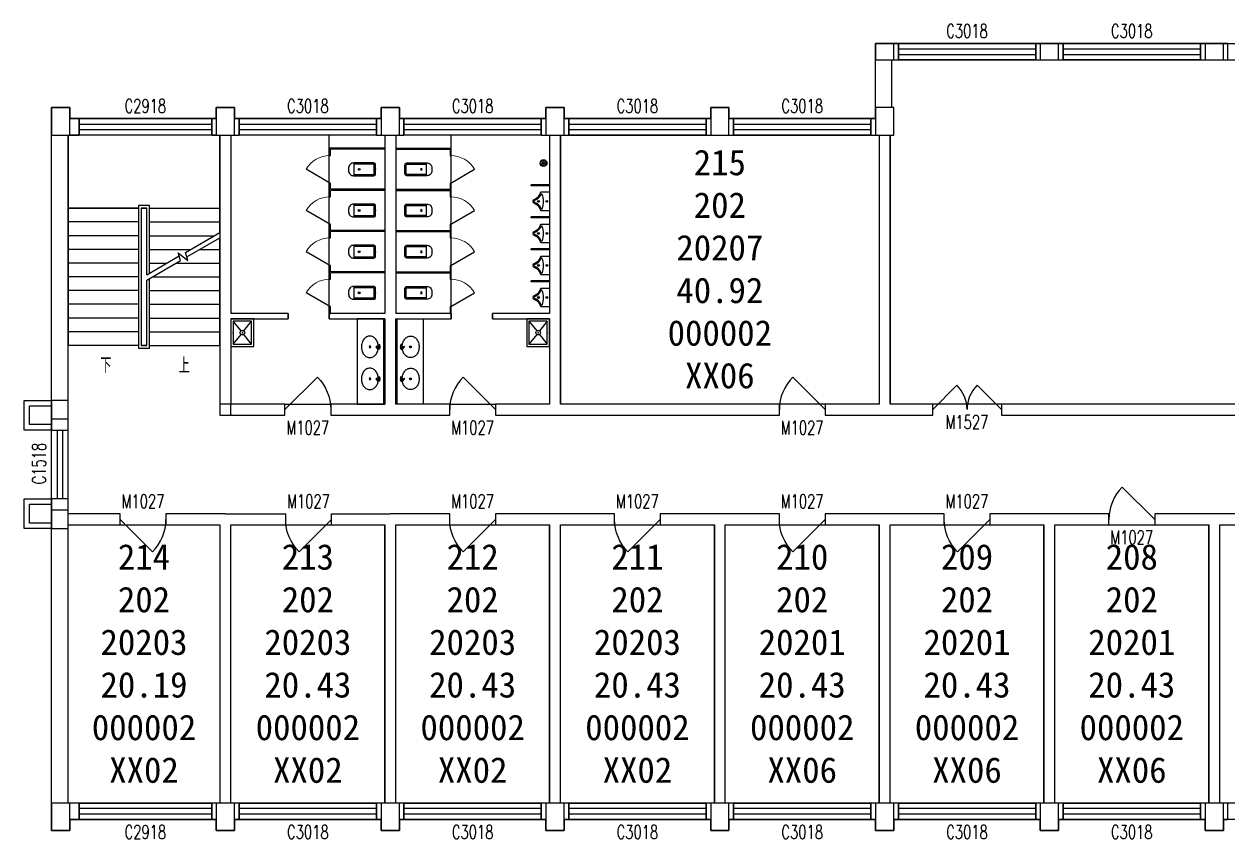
# Model space of a CAD drawing. Header units: millimetres. Extents: x 150654 to 204854, y 170337 to 188144.
# Drawn here: x 150654 to 176954, y 170337 to 188144 of the extents above; entities that cross this region are included whole.
import ezdxf

# ---------------------------------------------------------------- set-up
doc = ezdxf.new("R2010")
doc.units = ezdxf.units.MM
doc.header["$LTSCALE"] = 1000
doc.linetypes.add('DASH', pattern=[0.35, 0.25, -0.1])
for name, color, linetype in [('GROS', 6, 'Continuous'), ('RM', 5, 'Continuous'), ('RM$', 5, 'Continuous'), ('RM$TXT', 5, 'Continuous'), ('主体', 255, 'Continuous')]:
    doc.layers.add(name, color=color, linetype=linetype)
doc.layers.get('0').freeze()
doc.styles.add('_TCH_DIM', font='SIMPLEX', dxfattribs={"bigfont": 'GBCBIG'})
doc.styles.add('_TCH_WINDOW', font='SIMPLEX', dxfattribs={"bigfont": 'GBCBIG'})
doc.styles.get("Standard").update_dxf_attribs({"font": ''})
doc.styles.get('Standard').set_extended_font_data('SimSun')

# ---------------------------------------------------------------- blocks, each defined once
blk = doc.blocks.new('$WINLIB2D$00000001')
at = {"color": 0}
for points in [[(-0.5, 0.5), (-0.5, -0.5)], [(-0.5, 0.5), (0.5, 0.5)], [(0.5, -0.5), (0.5, 0.5)], [(0.5, 0.1667), (-0.5, 0.1667)], [(0.5, -0.1667), (-0.5, -0.1667)], [(-0.5, -0.5), (0.5, -0.5)]]:
    blk.add_lwpolyline(points, dxfattribs=at)
blk = doc.blocks.new('$DorLib2D$00000114')
at = {"color": 0}
blk.add_line((0.5, 0), (-0.207, 0.707), dxfattribs=at)
blk.add_arc((0.5, 0), 1, 135, 180, dxfattribs=at)
blk = doc.blocks.new('$lvtry$00000201')
at = {"color": 0}
for p, q in [((100, -30, 0), (-100, -30, 0)), ((110, -470, 0), (110, -40, 0)), ((140, -470, 0), (-140, -470, 0))]:
    blk.add_line(p, q, dxfattribs=at)
at = {"color": 0, "elevation": 0}
blk.add_lwpolyline([(140, -40, 0.414214), (100, 0), (-100, 0, 0.414214), (-140, -40), (-140, -480, 0.414214), (-30, -590), (30, -590, 0.414214), (140, -480)], format="xyb", close=True, dxfattribs=at)
blk.add_lwpolyline([(-110, -40), (-110, -470)], dxfattribs=at)
at = {"color": 0}
blk.add_circle((0, -359, 0), 20, dxfattribs=at)
for centre, start, end in [((-100, -40, 0), 90, 180), ((100, -40, 0), 0, 90)]:
    blk.add_arc(centre, 10, start, end, dxfattribs=at)
for p in [(0, 0, 0), (0, -359, 0)]:
    blk.add_point(p, dxfattribs=at)
blk = doc.blocks.new('$TCHSYS$APDOOR2D')
blk.add_line((0.5, 0), (0, 0.866))
at = {"lineweight": 13}
blk.add_arc((0.5, 0), 1, 120, 180, dxfattribs=at)
blk = doc.blocks.new('$lvtry$00000171')
for p, q in [((-74, 11), (-11, 74)), ((-70, -27), (27, 70)), ((-53, -53), (53, 53)), ((-27, -70), (70, 27)), ((11, -74), (74, -11))]:
    blk.add_line(p, q)
blk.add_circle((0, 0), 75)
blk.add_point((0, 0))
blk = doc.blocks.new('$lvtry$00000191')
at = {"color": 0}
for p, q in [((-250, -50, 0), (-39, -219, 0)), ((39, -219, 0), (250, -50, 0)), ((-250, -450, 0), (-39, -281, 0)), ((39, -281, 0), (250, -450, 0))]:
    blk.add_line(p, q, dxfattribs=at)
at = {"color": 0, "elevation": 0}
for points in [[(300, -500), (300, 0), (-300, 0), (-300, -500)], [(250, -450), (250, -50), (-250, -50), (-250, -450)]]:
    blk.add_lwpolyline(points, close=True, dxfattribs=at)
at = {"color": 0}
blk.add_circle((0, -250, 0), 50, dxfattribs=at)
for p in [(0, -50, 0), (0, -250, 0)]:
    blk.add_point(p, dxfattribs=at)
blk = doc.blocks.new('$lvtry$00000194')
at = {"color": 0}
for p, q in [((-17, -27), (-17, -17)), ((17, -27), (17, -17))]:
    blk.add_line(p, q, dxfattribs=at)
blk.add_lwpolyline([(14, -39, -0.067374), (92, -53, -0.088152), (166, -93, -0.105269), (218, -155, -0.121685), (235, -224, -0.121685), (218, -292, -0.105269), (166, -355, -0.088152), (92, -394, -0.078966), (0, -409, -0.078966), (-92, -394, -0.088152), (-166, -355, -0.105269), (-218, -292, -0.121685), (-235, -224, -0.121685), (-218, -155, -0.105269), (-166, -93, -0.088152), (-92, -53, -0.059935), (-23, -40, -0.059935)], format="xyb", dxfattribs=at)
for centre, radius in [((0, -221), 20), ((0, -27), 16.7), ((0, -221), 15)]:
    blk.add_circle(centre, radius, dxfattribs=at)
for centre, radius, start, end in [((0, -17), 16.7, 0, 180), ((-40, -17), 10.1, 106.6096, 258.1648), ((-64, 250), 259, 274.7069, 282.3732), ((-75, -197), 173, 71.36, 79.1873), ((-29, -63), 6.77, 155.344, 308.3224), ((-171, 35), 166, 324.8411, 338.1337), ((-171, 35), 170, 324.8411, 331.3523), ((-29, -63), 3.37, 155.344, 308.3224), ((100, -178), 170, 132.3141, 138.8253), ((100, -178), 166, 125.5327, 138.8253), ((-12, -42), 10.6, 201.8924, 261.774), ((-381, -99), 372, 2.3982, 6.7627), ((0, -80), 9.9, 201.7837, 338.2163), ((64, 250), 259, 257.6268, 265.2931), ((381, -99), 372, 170.1008, 177.6018), ((75, -197), 173, 100.8127, 110.4191), ((40, -17), 10.1, 281.8352, 73.3904)]:
    blk.add_arc(centre, radius, start, end, dxfattribs=at)
for p in [(0, -27), (0, -221)]:
    blk.add_point(p, dxfattribs=at)
blk = doc.blocks.new('$DorLib2D$00000116')
at = {"color": 0}
for p, q in [((-0.5, 0), (-0.146, 0.354)), ((0.5, 0), (0.146, 0.354))]:
    blk.add_line(p, q, dxfattribs=at)
for centre, start, end in [((-0.5, 0), 0, 45), ((0.5, 0), 135, 180)]:
    blk.add_arc(centre, 0.5, start, end, dxfattribs=at)
blk = doc.blocks.new('$lvtry$00000222')
at = {"color": 0, "elevation": 0}
blk.add_lwpolyline([(-205, -191), (-205, 0), (205, 0), (205, -191, 0.268068), (51, -323, -0.317765), (0, -360, -0.317765), (-51, -323, 0.268068)], format="xyb", close=True, dxfattribs=at)
at = {"color": 0}
for centre in [(0, -60, 0), (0, -242, 0)]:
    blk.add_circle(centre, 20, dxfattribs=at)
for centre, radius, start, end in [((-152, -175, 0), 10, 114.1084, 248.1394), ((5, -526, 0), 395, 66.6675, 114.1084), ((-243, -401, 0), 233, 19.2639, 68.1394), ((243, -401, 0), 233, 110.4941, 160.7361), ((158, -173, 0), 10, 290.4941, 66.6675), ((0, -316, 0), 24, 199.2639, 269.4998), ((0, -316, 0), 24, 270.5002, 340.7361)]:
    blk.add_arc(centre, radius, start, end, dxfattribs=at)
for p in [(0, -60, 0), (0, -242, 0)]:
    blk.add_point(p, dxfattribs=at)

msp = doc.modelspace()

# ---------------------------------------------------------------- linework, layer by layer
at = {"layer": 'GROS'}
for points in [[(151254, 186320), (151654, 186320), (151654, 186080), (154854, 186080), (154854, 186320), (155254, 186320), (155254, 186080), (158454, 186080), (158454, 186320), (158854, 186320), (158854, 186080), (162054, 186080), (162054, 186320), (162454, 186320), (162454, 186080), (165654, 186080), (165654, 186320), (166054, 186320), (166054, 186080), (169254, 186080), (169254, 187720), (180454, 187720)], [(180054, 170760), (176854, 170760), (176854, 170520), (176454, 170520), (176454, 170760), (173254, 170760), (173254, 170520), (172854, 170520), (172854, 170760), (169654, 170760), (169654, 170520), (169254, 170520), (169254, 170760), (166054, 170760), (166054, 170520), (165654, 170520), (165654, 170760), (162454, 170760), (162454, 170520), (162054, 170520), (162054, 170760), (158854, 170760), (158854, 170520), (158454, 170520), (158454, 170760), (155254, 170760), (155254, 170520), (154854, 170520), (154854, 170760), (151654, 170760), (151654, 170520), (151254, 170520), (151254, 186320)]]:
    msp.add_lwpolyline(points, dxfattribs=at)
at = {"layer": 'RM'}
msp.add_lwpolyline([(169614, 186320), (169614, 187360), (180094, 187360), (180094, 186320), (180054, 186320), (180054, 185720), (180134, 185720), (180134, 179840), (169574, 179840), (169574, 185720), (169654, 185720), (169654, 186320), (169614, 186320)], dxfattribs=at)
at = {"layer": 'RM$', "color": 5}
for points in [[(169334, 179840), (162374, 179840), (162374, 185720), (169334, 185720)], [(151614, 177200), (154934, 177200), (154934, 171120), (151614, 171120)], [(155174, 177200), (158534, 177200), (158534, 171120), (155174, 171120)], [(158774, 177200), (162134, 177200), (162134, 171120), (158774, 171120)], [(162374, 177200), (165734, 177200), (165734, 171120), (162374, 171120)], [(165974, 177200), (169334, 177200), (169334, 171120), (165974, 171120)], [(169574, 177200), (172934, 177200), (172934, 171120), (169574, 171120)], [(173174, 177200), (176534, 177200), (176534, 171120), (173174, 171120)], [(176774, 177200), (180134, 177200), (180134, 171120), (176774, 171120)]]:
    msp.add_lwpolyline(points, close=True, dxfattribs=at)
at = {"layer": '主体'}
for p, q in [((169654, 187720), (169254, 187720)), ((169254, 187720), (169254, 187360)), ((169654, 187360), (169654, 187720)), ((169754, 187720), (169654, 187720)), ((169754, 187360), (169754, 187720)), ((172854, 187720), (172754, 187720)), ((172754, 187720), (172754, 187360)), ((173254, 187720), (172854, 187720)), ((172854, 187720), (172854, 187360)), ((173354, 187720), (173254, 187720)), ((173254, 187360), (173254, 187720)), ((173354, 187360), (173354, 187720)), ((176454, 187720), (176354, 187720)), ((176354, 187720), (176354, 187360)), ((176854, 187720), (176454, 187720)), ((176454, 187720), (176454, 187360)), ((176954, 187720), (176854, 187720)), ((176854, 187360), (176854, 187720)), ((176954, 187360), (176954, 187720)), ((169254, 187360), (169654, 187360)), ((169254, 186320), (169254, 187360)), ((169614, 186320), (169614, 187360)), ((169654, 187360), (169754, 187360)), ((172754, 187360), (172854, 187360)), ((172854, 187360), (173254, 187360)), ((173254, 187360), (173354, 187360)), ((176354, 187360), (176454, 187360)), ((176454, 187360), (176854, 187360)), ((176854, 187360), (176954, 187360)), ((151654, 186320), (151254, 186320)), ((151254, 186320), (151254, 185720)), ((151654, 185720), (151654, 186320)), ((155254, 186320), (154854, 186320)), ((154854, 186320), (154854, 185720)), ((155254, 185720), (155254, 186320)), ((158854, 186320), (158454, 186320)), ((158454, 186320), (158454, 185720)), ((158854, 185720), (158854, 186320)), ((162454, 186320), (162054, 186320)), ((162054, 186320), (162054, 185720)), ((162454, 185720), (162454, 186320)), ((166054, 186320), (165654, 186320)), ((165654, 186320), (165654, 185720)), ((166054, 185720), (166054, 186320)), ((169654, 186320), (169254, 186320)), ((169254, 186320), (169254, 185720)), ((169654, 185720), (169654, 186320)), ((151854, 186080), (151654, 186080)), ((151854, 185720), (151854, 186080)), ((154854, 186080), (154754, 186080)), ((154754, 186080), (154754, 185720)), ((155354, 186080), (155254, 186080)), ((155354, 185720), (155354, 186080)), ((158454, 186080), (158354, 186080)), ((158354, 186080), (158354, 185720)), ((158954, 186080), (158854, 186080)), ((158954, 185720), (158954, 186080)), ((162054, 186080), (161954, 186080)), ((161954, 186080), (161954, 185720)), ((162554, 186080), (162454, 186080)), ((162554, 185720), (162554, 186080)), ((165654, 186080), (165554, 186080)), ((165554, 186080), (165554, 185720)), ((166154, 186080), (166054, 186080)), ((166154, 185720), (166154, 186080)), ((169254, 186080), (169154, 186080)), ((169154, 186080), (169154, 185720)), ((151254, 185720), (151654, 185720)), ((151254, 179920), (151254, 185720)), ((151614, 185720), (151614, 184120)), ((151614, 179920), (151614, 185720)), ((151654, 185720), (151854, 185720)), ((154854, 185720), (151654, 185720)), ((154754, 185720), (154854, 185720)), ((154854, 185720), (155254, 185720)), ((154934, 185720), (154934, 181700)), ((154934, 184120), (154934, 185720)), ((155174, 185720), (155174, 181820)), ((155254, 185720), (155354, 185720)), ((157321, 181820), (157321, 185720)), ((158354, 185720), (158454, 185720)), ((158454, 185720), (158854, 185720)), ((158534, 185720), (158534, 181820)), ((158774, 185720), (158774, 181820)), ((158854, 185720), (158954, 185720)), ((159986, 181820), (159986, 185720)), ((161954, 185720), (162054, 185720)), ((162054, 185720), (162454, 185720)), ((162134, 185720), (162134, 181820)), ((162374, 185720), (162374, 181700)), ((162454, 185720), (162554, 185720)), ((165554, 185720), (165654, 185720)), ((165654, 185720), (166054, 185720)), ((166054, 185720), (166154, 185720)), ((169154, 185720), (169254, 185720)), ((169254, 185720), (169654, 185720)), ((169334, 185720), (169334, 179840)), ((169574, 185720), (169574, 179840)), ((158534, 185433), (157321, 185433)), ((157321, 185433), (157321, 185270)), ((158534, 185408), (158534, 185433)), ((158774, 185433), (159986, 185433)), ((158774, 185433), (158774, 185408)), ((159986, 185270), (159986, 185433)), ((157321, 185270), (157346, 185270)), ((158534, 185408), (157346, 185408)), ((157346, 185270), (157346, 185408)), ((158774, 185408), (159961, 185408)), ((159961, 185408), (159961, 185270)), ((159961, 185270), (159986, 185270)), ((157346, 184670), (157321, 184670)), ((157321, 184670), (157321, 184520)), ((157346, 184533), (157346, 184670)), ((159986, 184670), (159961, 184670)), ((159961, 184670), (159961, 184533)), ((159986, 184520), (159986, 184670)), ((162134, 184633), (161734, 184633)), ((161734, 184608), (161734, 184633)), ((162134, 184608), (162134, 184633)), ((157321, 184520), (157321, 184370)), ((157321, 184370), (157346, 184370)), ((158534, 184533), (157346, 184533)), ((158534, 184508), (157346, 184508)), ((157346, 184370), (157346, 184508)), ((158534, 184508), (158534, 184533)), ((158774, 184533), (159961, 184533)), ((158774, 184533), (158774, 184508)), ((158774, 184508), (159961, 184508)), ((159961, 184508), (159961, 184370)), ((159961, 184370), (159986, 184370)), ((159986, 184370), (159986, 184520)), ((162134, 184608), (161734, 184608)), ((151614, 184120), (151614, 181120)), ((154934, 183590), (154934, 184120)), ((162134, 183933), (161734, 183933)), ((161734, 183908), (161734, 183933)), ((162134, 183908), (161734, 183908)), ((162134, 183908), (162134, 183933)), ((157346, 183770), (157321, 183770)), ((157321, 183770), (157321, 183620)), ((157321, 183620), (157321, 183470)), ((157346, 183633), (157346, 183770)), ((158534, 183633), (157346, 183633)), ((158534, 183608), (157346, 183608)), ((157346, 183470), (157346, 183608)), ((158534, 183608), (158534, 183633)), ((158774, 183633), (159961, 183633)), ((158774, 183633), (158774, 183608)), ((158774, 183608), (159961, 183608)), ((159986, 183770), (159961, 183770)), ((159961, 183770), (159961, 183633)), ((159961, 183608), (159961, 183470)), ((159986, 183620), (159986, 183770)), ((159986, 183470), (159986, 183620)), ((154934, 181120), (154934, 183475)), ((157321, 183470), (157346, 183470)), ((159961, 183470), (159986, 183470)), ((154494, 183220), (154934, 183220)), ((162134, 183233), (161734, 183233)), ((161734, 183208), (161734, 183233)), ((162134, 183208), (161734, 183208)), ((162134, 183208), (162134, 183233)), ((157346, 182870), (157321, 182870)), ((157321, 182870), (157321, 182720)), ((157346, 182733), (157346, 182870)), ((159986, 182870), (159961, 182870)), ((159961, 182870), (159961, 182733)), ((159986, 182720), (159986, 182870)), ((157321, 182720), (157321, 182570)), ((157321, 182570), (157346, 182570)), ((158534, 182733), (157346, 182733)), ((158534, 182708), (157346, 182708)), ((157346, 182570), (157346, 182708)), ((158534, 182708), (158534, 182733)), ((158774, 182733), (159961, 182733)), ((158774, 182733), (158774, 182708)), ((158774, 182708), (159961, 182708)), ((159961, 182708), (159961, 182570)), ((159961, 182570), (159986, 182570)), ((159986, 182570), (159986, 182720)), ((162134, 182533), (161734, 182533)), ((161734, 182508), (161734, 182533)), ((162134, 182508), (162134, 182533)), ((162134, 182508), (161734, 182508)), ((156421, 181820), (155174, 181820)), ((156421, 181700), (156421, 181820)), ((157346, 181970), (157321, 181970)), ((157321, 181970), (157321, 181820)), ((158534, 181820), (157321, 181820)), ((157321, 181820), (157321, 181700)), ((157321, 181820), (157346, 181820)), ((157346, 181820), (157346, 181970)), ((159986, 181820), (158774, 181820)), ((159986, 181970), (159961, 181970)), ((159961, 181970), (159961, 181820)), ((159961, 181820), (159986, 181820)), ((159986, 181820), (159986, 181970)), ((159986, 181700), (159986, 181820)), ((162134, 181820), (160886, 181820)), ((160886, 181820), (160886, 181700)), ((154934, 181700), (154934, 179600)), ((155174, 181700), (156421, 181700)), ((155174, 181700), (155174, 179840)), ((157321, 181700), (158534, 181700)), ((158508, 181700), (158508, 179840)), ((158534, 181700), (158534, 179840)), ((158774, 181700), (159986, 181700)), ((158774, 181700), (158774, 179840)), ((158800, 181700), (158800, 179840)), ((160886, 181700), (162134, 181700)), ((162134, 181700), (162134, 179840)), ((162374, 181700), (162374, 179840)), ((150654, 179270), (150654, 179920)), ((150654, 179920), (151254, 179920)), ((151614, 179920), (151254, 179920)), ((151254, 179920), (151254, 179520)), ((151614, 179520), (151614, 179920)), ((150774, 179390), (150774, 179800)), ((150774, 179800), (151254, 179800)), ((155174, 179840), (154934, 179840)), ((154934, 179840), (154934, 179600)), ((156354, 179840), (155174, 179840)), ((155174, 179600), (155174, 179840)), ((156354, 179840), (157354, 179840)), ((156354, 179600), (156354, 179840)), ((158534, 179840), (157354, 179840)), ((157354, 179840), (157354, 179600)), ((159954, 179840), (158774, 179840)), ((159954, 179840), (160954, 179840)), ((159954, 179600), (159954, 179840)), ((162134, 179840), (160954, 179840)), ((160954, 179840), (160954, 179600)), ((167154, 179840), (162374, 179840)), ((167154, 179600), (167154, 179840)), ((169334, 179840), (168154, 179840)), ((168154, 179840), (168154, 179600)), ((170504, 179840), (169574, 179840)), ((170504, 179600), (170504, 179840)), ((177704, 179840), (172004, 179840)), ((172004, 179840), (172004, 179600)), ((151254, 179390), (150774, 179390)), ((151254, 179520), (151254, 179270)), ((151254, 179520), (151614, 179520)), ((151254, 179270), (151254, 179390)), ((151614, 179270), (151614, 179520)), ((154934, 179600), (156354, 179600)), ((154934, 179600), (155174, 179600)), ((157354, 179600), (158654, 179600)), ((158654, 179600), (159954, 179600)), ((160954, 179600), (162254, 179600)), ((162254, 179600), (167154, 179600)), ((168154, 179600), (169454, 179600)), ((169454, 179600), (170504, 179600)), ((172004, 179600), (177704, 179600)), ((151254, 179270), (150654, 179270)), ((151254, 179270), (151614, 179270)), ((150654, 177120), (150654, 177770)), ((150654, 177770), (151254, 177770)), ((150774, 177240), (150774, 177650)), ((150774, 177650), (151254, 177650)), ((151614, 177770), (151254, 177770)), ((151254, 177770), (151254, 177520)), ((151254, 177770), (151254, 177650)), ((151614, 177520), (151614, 177770)), ((151614, 177520), (151254, 177520)), ((151254, 177520), (151254, 177120)), ((151614, 177120), (151614, 177520)), ((152754, 177440), (151614, 177440)), ((152754, 177200), (152754, 177440)), ((155054, 177440), (153754, 177440)), ((153754, 177440), (153754, 177200)), ((155054, 177440), (156369, 177440)), ((156369, 177200), (156369, 177440)), ((157369, 177440), (158654, 177440)), ((157369, 177200), (157369, 177440)), ((159954, 177440), (158654, 177440)), ((159954, 177200), (159954, 177440)), ((162254, 177440), (160954, 177440)), ((160954, 177440), (160954, 177200)), ((163554, 177440), (162254, 177440)), ((163554, 177200), (163554, 177440)), ((165854, 177440), (164554, 177440)), ((164554, 177440), (164554, 177200)), ((167154, 177440), (165854, 177440)), ((167154, 177200), (167154, 177440)), ((169454, 177440), (168154, 177440)), ((168154, 177440), (168154, 177200)), ((170754, 177440), (169454, 177440)), ((170754, 177200), (170754, 177440)), ((173054, 177440), (171754, 177440)), ((171754, 177440), (171754, 177200)), ((174354, 177440), (173054, 177440)), ((174354, 177200), (174354, 177440)), ((176654, 177440), (175354, 177440)), ((175354, 177440), (175354, 177200)), ((177954, 177440), (176654, 177440)), ((151254, 177120), (150654, 177120)), ((151254, 177240), (150774, 177240)), ((151254, 171120), (151254, 177120)), ((151254, 177120), (151614, 177120)), ((151614, 177200), (152754, 177200)), ((151614, 171120), (151614, 177120)), ((153754, 177200), (154934, 177200)), ((154934, 177200), (154934, 171120)), ((155174, 177200), (156376, 177200)), ((155174, 171120), (155174, 177200)), ((157249, 177200), (158534, 177200)), ((158534, 171120), (158534, 177200)), ((158774, 171120), (158774, 177200)), ((158774, 177200), (159954, 177200)), ((160954, 177200), (162134, 177200)), ((162134, 171120), (162134, 177200)), ((162374, 177200), (163554, 177200)), ((162374, 171120), (162374, 177200)), ((164554, 177200), (165734, 177200)), ((165734, 171120), (165734, 177200)), ((165974, 177200), (167154, 177200)), ((165974, 171120), (165974, 177200)), ((168154, 177200), (169334, 177200)), ((169334, 171120), (169334, 177200)), ((169574, 171120), (169574, 177200)), ((169574, 177200), (170754, 177200)), ((171754, 177200), (172934, 177200)), ((172934, 171120), (172934, 177200)), ((173174, 177200), (174354, 177200)), ((173174, 171120), (173174, 177200)), ((175354, 177200), (176534, 177200)), ((176534, 171120), (176534, 177200)), ((176774, 177200), (177954, 177200)), ((176774, 171120), (176774, 177200)), ((151654, 171120), (151254, 171120)), ((151254, 171120), (151254, 170520)), ((151854, 171120), (151654, 171120)), ((151654, 170520), (151654, 171120)), ((151854, 170760), (151854, 171120)), ((154854, 171120), (154754, 171120)), ((154754, 171120), (154754, 170760)), ((155254, 171120), (154854, 171120)), ((154854, 171120), (154854, 170520)), ((155354, 171120), (155254, 171120)), ((155254, 170520), (155254, 171120)), ((155354, 170760), (155354, 171120)), ((158454, 171120), (158354, 171120)), ((158354, 171120), (158354, 170760)), ((158854, 171120), (158454, 171120)), ((158454, 171120), (158454, 170520)), ((158854, 170520), (158854, 171120)), ((158954, 171120), (158854, 171120)), ((158954, 170760), (158954, 171120)), ((162054, 171120), (161954, 171120)), ((161954, 171120), (161954, 170760)), ((162454, 171120), (162054, 171120)), ((162054, 171120), (162054, 170520)), ((162554, 171120), (162454, 171120)), ((162454, 170520), (162454, 171120)), ((162554, 170760), (162554, 171120)), ((165654, 171120), (165554, 171120)), ((165554, 171120), (165554, 170760)), ((166054, 171120), (165654, 171120)), ((165654, 171120), (165654, 170520)), ((166054, 170520), (166054, 171120)), ((166154, 171120), (166054, 171120)), ((166154, 170760), (166154, 171120)), ((169254, 171120), (169154, 171120)), ((169154, 171120), (169154, 170760)), ((169654, 171120), (169254, 171120)), ((169254, 171120), (169254, 170520)), ((169654, 170520), (169654, 171120)), ((169754, 171120), (169654, 171120)), ((169754, 170760), (169754, 171120)), ((172854, 171120), (172754, 171120)), ((172754, 171120), (172754, 170760)), ((173254, 171120), (172854, 171120)), ((172854, 171120), (172854, 170520)), ((173354, 171120), (173254, 171120)), ((173254, 170520), (173254, 171120)), ((173354, 170760), (173354, 171120)), ((176454, 171120), (176354, 171120)), ((176354, 171120), (176354, 170760)), ((176854, 171120), (176454, 171120)), ((176454, 171120), (176454, 170520)), ((176954, 171120), (176854, 171120)), ((176854, 170520), (176854, 171120)), ((176954, 170760), (176954, 171120)), ((151654, 170760), (151854, 170760)), ((154754, 170760), (154854, 170760)), ((155254, 170760), (155354, 170760)), ((158354, 170760), (158454, 170760)), ((158854, 170760), (158954, 170760)), ((161954, 170760), (162054, 170760)), ((162454, 170760), (162554, 170760)), ((165554, 170760), (165654, 170760)), ((166054, 170760), (166154, 170760)), ((169154, 170760), (169254, 170760)), ((169654, 170760), (169754, 170760)), ((172754, 170760), (172854, 170760)), ((173254, 170760), (173354, 170760)), ((176354, 170760), (176454, 170760)), ((176854, 170760), (176954, 170760)), ((151254, 170520), (151654, 170520)), ((154854, 170520), (155254, 170520)), ((158454, 170520), (158854, 170520)), ((162054, 170520), (162454, 170520)), ((165654, 170520), (166054, 170520)), ((169254, 170520), (169654, 170520)), ((172854, 170520), (173254, 170520)), ((176454, 170520), (176854, 170520))]:
    msp.add_line(p, q, dxfattribs=at)
at = {"layer": '主体', "color": 2}
for p, q in [((153154, 184120), (151614, 184120)), ((151614, 184120), (153154, 184120)), ((153394, 184180), (153154, 184180)), ((153154, 184180), (153154, 181060)), ((153214, 184120), (153214, 181120)), ((153334, 184120), (153214, 184120)), ((153214, 184120), (153214, 181120)), ((153214, 184120), (153334, 184120)), ((153334, 182666), (153334, 184120)), ((153334, 182666), (153334, 184120)), ((153394, 182701), (153394, 184180)), ((153394, 184120), (154934, 184120)), ((153394, 184120), (154934, 184120)), ((153154, 183820), (151614, 183820)), ((153394, 183820), (154934, 183820)), ((154181, 183155), (154934, 183590)), ((153154, 183520), (151614, 183520)), ((153394, 183520), (154813, 183520)), ((154208, 183055), (154934, 183475)), ((153154, 183220), (151614, 183220)), ((153334, 182666), (154043, 183076)), ((153394, 183220), (154294, 183220)), ((154070, 182976), (154023, 183148)), ((154023, 183148), (154229, 182975)), ((154229, 182975), (154181, 183155)), ((153154, 182920), (151614, 182920)), ((153334, 182551), (154070, 182976)), ((153394, 182920), (153774, 182920)), ((153974, 182920), (154934, 182920)), ((153154, 182620), (151614, 182620)), ((153334, 181120), (153334, 182551)), ((153334, 181120), (153334, 182551)), ((153394, 181060), (153394, 182586)), ((153455, 182620), (154934, 182620)), ((153154, 182320), (151614, 182320)), ((153394, 182320), (154934, 182320)), ((153154, 182020), (151614, 182020)), ((153394, 182020), (154934, 182020)), ((153154, 181720), (151614, 181720)), ((153394, 181720), (154934, 181720)), ((153154, 181420), (151614, 181420)), ((153394, 181420), (154934, 181420)), ((153154, 181120), (151614, 181120)), ((153154, 181060), (153394, 181060)), ((153214, 181120), (153334, 181120)), ((153334, 181120), (153214, 181120)), ((153394, 181120), (154934, 181120))]:
    msp.add_line(p, q, dxfattribs=at)
at = {"layer": '主体', "linetype": 'DASH'}
for p, q in [((156421, 181820), (156421, 181700)), ((157321, 181700), (157321, 181820)), ((159986, 181820), (159986, 181700)), ((160886, 181700), (160886, 181820))]:
    msp.add_line(p, q, dxfattribs=at)
at = {"layer": '主体', "color": 2}
for points in [[(152414, 180970, 0, 0, 0), (152414, 184920, 0, 0, 0), (154134, 184920, 0, 0, 0), (154134, 183520, 80, 0, 0), (154134, 183220, 0, 0, 0)], [(154134, 180970, 0, 0, 0), (154134, 182620, 80, 0, 0), (154134, 182920, 0, 0, 0)]]:
    msp.add_lwpolyline(points, format="xyseb", dxfattribs=at)
at = {"layer": '主体'}
for points in [[(158534, 179840), (158534, 181700), (157934, 181700), (157934, 179840)], [(158774, 179840), (158774, 181700), (159374, 181700), (159374, 179840)]]:
    msp.add_lwpolyline(points, close=True, dxfattribs=at)

# ---------------------------------------------------------------- block references
at = {"layer": '主体', "color": 4}
ref = msp.add_blockref('$WINLIB2D$00000001', (171254, 187540), dxfattribs=dict(at, xscale=3000, yscale=360, zscale=3000, rotation=180))
ref.add_attrib('A', 'C3018', (170799, 187847), dxfattribs={"height": 297.5, "style": '_TCH_WINDOW', "width": 0.705882})
ref = msp.add_blockref('$WINLIB2D$00000001', (174854, 187540), dxfattribs=dict(at, xscale=3000, yscale=360, zscale=3000, rotation=180))
ref.add_attrib('A', 'C3018', (174399, 187847), dxfattribs={"height": 297.5, "style": '_TCH_WINDOW', "width": 0.705882})
ref = msp.add_blockref('$WINLIB2D$00000001', (153304, 185900), dxfattribs=dict(at, xscale=2900, yscale=360, zscale=2900, rotation=180))
ref.add_attrib('A', 'C2918', (152849, 186207), dxfattribs={"height": 297.5, "style": '_TCH_WINDOW', "width": 0.705882})
ref = msp.add_blockref('$WINLIB2D$00000001', (156854, 185900), dxfattribs=dict(at, xscale=3000, yscale=360, zscale=3000, rotation=180))
ref.add_attrib('A', 'C3018', (156399, 186207), dxfattribs={"height": 297.5, "style": '_TCH_WINDOW', "width": 0.705882})
ref = msp.add_blockref('$WINLIB2D$00000001', (160454, 185900), dxfattribs=dict(at, xscale=3000, yscale=360, zscale=3000, rotation=180))
ref.add_attrib('A', 'C3018', (159999, 186207), dxfattribs={"height": 297.5, "style": '_TCH_WINDOW', "width": 0.705882})
ref = msp.add_blockref('$WINLIB2D$00000001', (164054, 185900), dxfattribs=dict(at, xscale=3000, yscale=360, zscale=3000, rotation=180))
ref.add_attrib('A', 'C3018', (163599, 186207), dxfattribs={"height": 297.5, "style": '_TCH_WINDOW', "width": 0.705882})
ref = msp.add_blockref('$WINLIB2D$00000001', (167654, 185900), dxfattribs=dict(at, xscale=3000, yscale=360, zscale=3000, rotation=180))
ref.add_attrib('A', 'C3018', (167199, 186207), dxfattribs={"height": 297.5, "style": '_TCH_WINDOW', "width": 0.705882})
at = {"layer": '主体', "xscale": -600, "zscale": 25, "rotation": 90}
for p, yscale in [((157334, 184970), 600), ((159974, 184970), -600), ((157334, 184070), 600), ((159974, 184070), -600), ((157334, 183170), 600), ((159974, 183170), -600), ((157334, 182270), 600), ((159974, 182270), -600)]:
    msp.add_blockref('$TCHSYS$APDOOR2D', p, dxfattribs=dict(at, yscale=yscale))
at = {"layer": '主体'}
msp.add_blockref('$lvtry$00000171', (162003, 185105), dxfattribs=at)
for name, p, rotation in [('$lvtry$00000201', (158334, 184970), 270), ('$lvtry$00000222', (162134, 184270), 270), ('$lvtry$00000201', (158334, 184070), 270), ('$lvtry$00000222', (162134, 183570), 270), ('$lvtry$00000201', (158334, 183170), 270), ('$lvtry$00000222', (162134, 182870), 270), ('$lvtry$00000201', (158334, 182270), 270), ('$lvtry$00000222', (162134, 182170), 270), ('$lvtry$00000191', (155174, 181400), 90), ('$lvtry$00000191', (155174, 181400), 90), ('$lvtry$00000191', (162134, 181400), 270), ('$lvtry$00000194', (158876, 181090), 90), ('$lvtry$00000194', (158876, 180390), 90)]:
    msp.add_blockref(name, p, dxfattribs=dict(at, rotation=rotation))
at = {"layer": '主体', "yscale": -1}
for name, p, rotation in [('$lvtry$00000201', (158974, 184970), 270), ('$lvtry$00000201', (158974, 184070), 270), ('$lvtry$00000201', (158974, 183170), 270), ('$lvtry$00000201', (158974, 182270), 270), ('$lvtry$00000194', (158432, 181090), 90), ('$lvtry$00000194', (158432, 180390), 90)]:
    msp.add_blockref(name, p, dxfattribs=dict(at, rotation=rotation))
at = {"layer": '主体', "color": 4}
ref = msp.add_blockref('$DorLib2D$00000114', (156854, 179720), dxfattribs=dict(at, xscale=-1000, yscale=1000, zscale=-1000))
ref.add_attrib('A', 'M1027', (156384, 179177), dxfattribs={"height": 297.5, "style": '_TCH_WINDOW', "width": 0.705882})
ref = msp.add_blockref('$DorLib2D$00000114', (160454, 179720), dxfattribs=dict(at, xscale=1000, yscale=1000, zscale=1000))
ref.add_attrib('A', 'M1027', (159984, 179177), dxfattribs={"height": 297.5, "style": '_TCH_WINDOW', "width": 0.705882})
ref = msp.add_blockref('$DorLib2D$00000114', (167654, 179720), dxfattribs=dict(at, xscale=1000, yscale=1000, zscale=1000))
ref.add_attrib('A', 'M1027', (167184, 179177), dxfattribs={"height": 297.5, "style": '_TCH_WINDOW', "width": 0.705882})
ref = msp.add_blockref('$DorLib2D$00000116', (171254, 179720), dxfattribs=dict(at, xscale=1500, yscale=1500, zscale=1500))
ref.add_attrib('A', 'M1527', (170784, 179297), dxfattribs={"height": 297.5, "style": '_TCH_WINDOW', "width": 0.705882})
at = {"layer": '主体'}
ref = msp.add_blockref('$WINLIB2D$00000001', (151434, 178520), dxfattribs=dict(at, xscale=1500, yscale=-360, zscale=1500, rotation=90))
ref.add_attrib('A', 'C1518', (151128, 178085), dxfattribs={"height": 297.5, "rotation": 90, "style": '_TCH_WINDOW', "width": 0.705882})
at = {"layer": '主体', "color": 4}
ref = msp.add_blockref('$DorLib2D$00000114', (153254, 177320), dxfattribs=dict(at, xscale=-1000, yscale=-1000, zscale=-1000))
ref.add_attrib('A', 'M1027', (152784, 177567), dxfattribs={"height": 297.5, "style": '_TCH_WINDOW', "width": 0.705882})
ref = msp.add_blockref('$DorLib2D$00000114', (156869, 177320), dxfattribs=dict(at, xscale=1000, yscale=-1000, zscale=1000))
ref.add_attrib('A', 'M1027', (156399, 177567), dxfattribs={"height": 297.5, "style": '_TCH_WINDOW', "width": 0.705882})
ref = msp.add_blockref('$DorLib2D$00000114', (160454, 177320), dxfattribs=dict(at, xscale=1000, yscale=-1000, zscale=1000))
ref.add_attrib('A', 'M1027', (159984, 177567), dxfattribs={"height": 297.5, "style": '_TCH_WINDOW', "width": 0.705882})
ref = msp.add_blockref('$DorLib2D$00000114', (164054, 177320), dxfattribs=dict(at, xscale=1000, yscale=-1000, zscale=1000))
ref.add_attrib('A', 'M1027', (163584, 177567), dxfattribs={"height": 297.5, "style": '_TCH_WINDOW', "width": 0.705882})
ref = msp.add_blockref('$DorLib2D$00000114', (167654, 177320), dxfattribs=dict(at, xscale=1000, yscale=-1000, zscale=1000))
ref.add_attrib('A', 'M1027', (167184, 177567), dxfattribs={"height": 297.5, "style": '_TCH_WINDOW', "width": 0.705882})
ref = msp.add_blockref('$DorLib2D$00000114', (171254, 177320), dxfattribs=dict(at, xscale=1000, yscale=-1000, zscale=1000))
ref.add_attrib('A', 'M1027', (170784, 177567), dxfattribs={"height": 297.5, "style": '_TCH_WINDOW', "width": 0.705882})
ref = msp.add_blockref('$DorLib2D$00000114', (174854, 177320), dxfattribs=dict(at, xscale=-1000, yscale=-1000, zscale=1000, rotation=180))
ref.add_attrib('A', 'M1027', (174384, 176777), dxfattribs={"height": 297.5, "style": '_TCH_WINDOW', "width": 0.705882})
ref = msp.add_blockref('$WINLIB2D$00000001', (153304, 170940), dxfattribs=dict(at, xscale=2900, yscale=360, zscale=2900))
ref.add_attrib('A', 'C2918', (152849, 170337), dxfattribs={"height": 297.5, "style": '_TCH_WINDOW', "width": 0.705882})
ref = msp.add_blockref('$WINLIB2D$00000001', (156854, 170940), dxfattribs=dict(at, xscale=3000, yscale=360, zscale=3000))
ref.add_attrib('A', 'C3018', (156399, 170337), dxfattribs={"height": 297.5, "style": '_TCH_WINDOW', "width": 0.705882})
ref = msp.add_blockref('$WINLIB2D$00000001', (160454, 170940), dxfattribs=dict(at, xscale=3000, yscale=360, zscale=3000))
ref.add_attrib('A', 'C3018', (159999, 170337), dxfattribs={"height": 297.5, "style": '_TCH_WINDOW', "width": 0.705882})
ref = msp.add_blockref('$WINLIB2D$00000001', (164054, 170940), dxfattribs=dict(at, xscale=3000, yscale=360, zscale=3000))
ref.add_attrib('A', 'C3018', (163599, 170337), dxfattribs={"height": 297.5, "style": '_TCH_WINDOW', "width": 0.705882})
ref = msp.add_blockref('$WINLIB2D$00000001', (167654, 170940), dxfattribs=dict(at, xscale=3000, yscale=360, zscale=3000))
ref.add_attrib('A', 'C3018', (167199, 170337), dxfattribs={"height": 297.5, "style": '_TCH_WINDOW', "width": 0.705882})
ref = msp.add_blockref('$WINLIB2D$00000001', (171254, 170940), dxfattribs=dict(at, xscale=3000, yscale=360, zscale=3000))
ref.add_attrib('A', 'C3018', (170799, 170337), dxfattribs={"height": 297.5, "style": '_TCH_WINDOW', "width": 0.705882})
ref = msp.add_blockref('$WINLIB2D$00000001', (174854, 170940), dxfattribs=dict(at, xscale=3000, yscale=360, zscale=3000))
ref.add_attrib('A', 'C3018', (174399, 170337), dxfattribs={"height": 297.5, "style": '_TCH_WINDOW', "width": 0.705882})

# ---------------------------------------------------------------- texts
at = {"layer": 'RM$TXT', "char_height": 558.8, "attachment_point": 2}
for s, insert in [('215^M^J202^M^J20207^M^J40.92^M^J000002^M^JXX06^M^J', (165854, 185400)), ('214^M^J202^M^J20203^M^J20.19^M^J000002^M^JXX02^M^J', (153274, 176780)), ('213^M^J202^M^J20203^M^J20.43^M^J000002^M^JXX02^M^J', (156854, 176780)), ('212^M^J202^M^J20203^M^J20.43^M^J000002^M^JXX02^M^J', (160454, 176780)), ('211^M^J202^M^J20203^M^J20.43^M^J000002^M^JXX02^M^J', (164054, 176780)), ('210^M^J202^M^J20201^M^J20.43^M^J000002^M^JXX06^M^J', (167654, 176780)), ('209^M^J202^M^J20201^M^J20.43^M^J000002^M^JXX06^M^J', (171254, 176780)), ('208^M^J202^M^J20201^M^J20.43^M^J000002^M^JXX06^M^J', (174854, 176780))]:
    msp.add_mtext(s, dxfattribs=dict(at, insert=insert))
at = {"layer": '主体', "color": 2, "style": '_TCH_DIM'}
for s, p in [('下', (152319, 180515)), ('上', (154030, 180515))]:
    msp.add_text(s, height=338, dxfattribs=at).set_placement(p)

doc.saveas('drawing.dxf')
